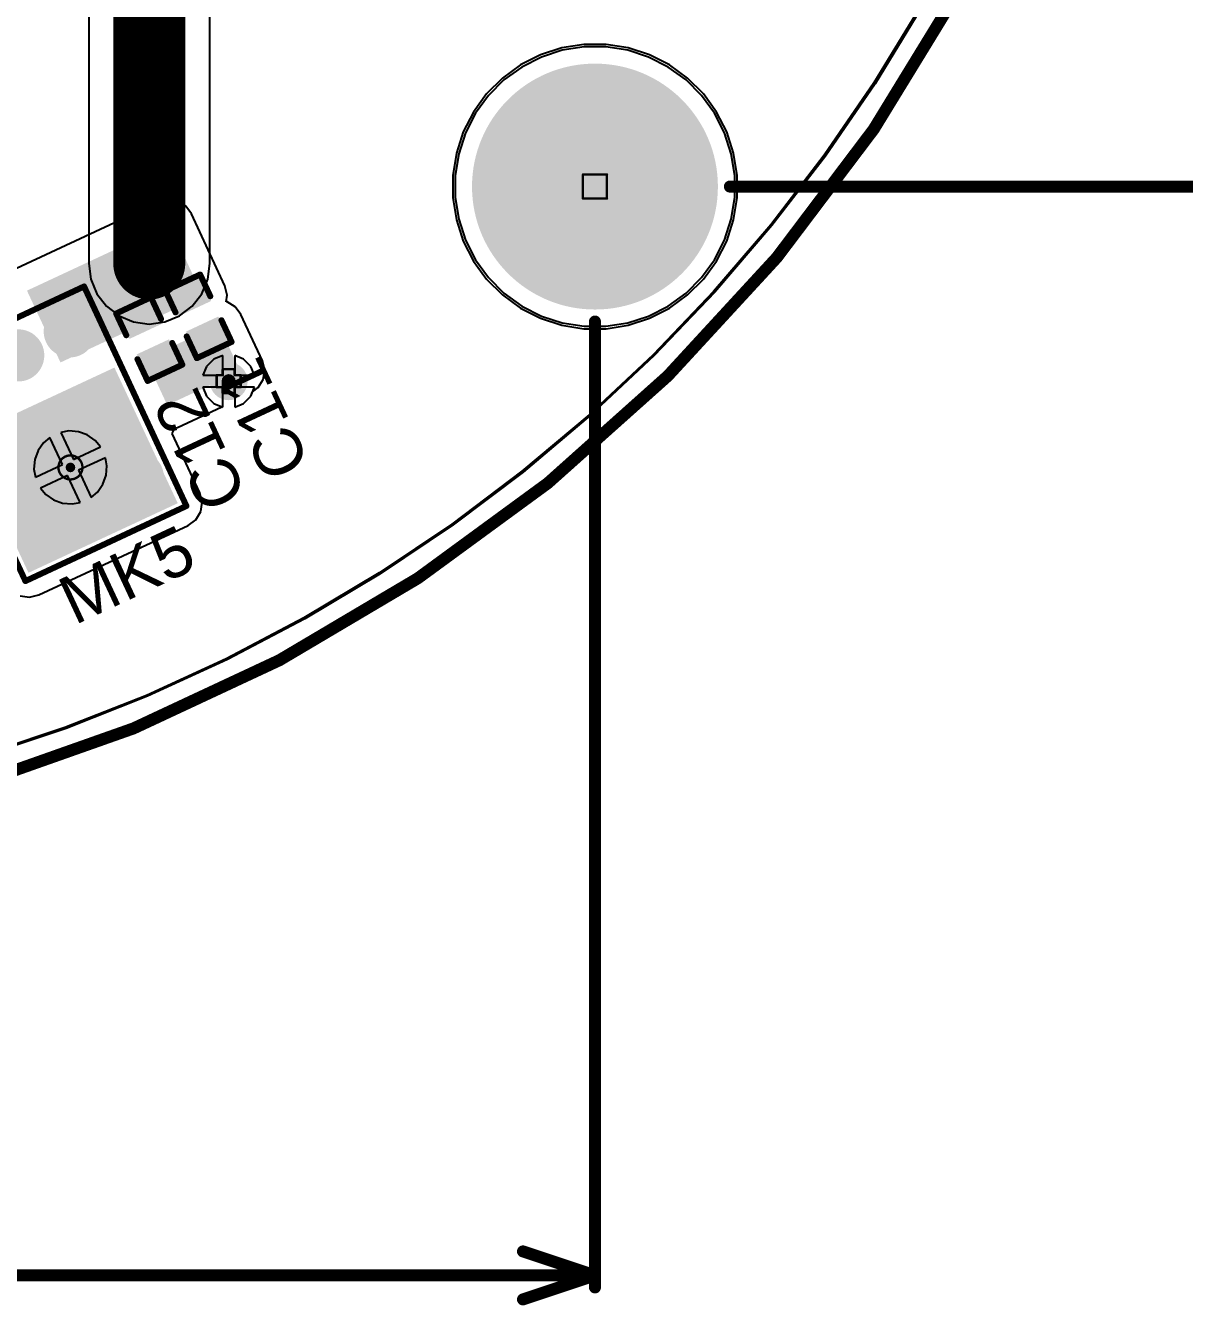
# Model space of a CAD drawing. Header units: inches. Extents: x -60 to 307, y -25 to 134.
# Drawn here: x 33.87 to 58.4, y -23.6 to 3.49 of the extents above; entities that cross this region are included whole.
import ezdxf

# ---------------------------------------------------------------- set-up
doc = ezdxf.new("R2010")
doc.units = ezdxf.units.IN
for name, color, linetype in [('BOARD OUTLINE', 216, 'Continuous'), ('Bottom Layer', 5, 'Continuous'), ('Bottom Solder', 6, 'Continuous'), ('DIMENSION', 6, 'Continuous'), ('Drill Drawing', 1, 'Continuous'), ('Multi-Layer', 9, 'Continuous'), ('Pad Holes', 156, 'Continuous'), ('Top Layer', 1, 'Continuous'), ('Top Overlay', 2, 'Continuous'), ('Top Paste', 8, 'Continuous'), ('Top Solder', 216, 'Continuous'), ('Via Holes', 16, 'Continuous')]:
    doc.layers.add(name, color=color, linetype=linetype)
doc.styles.add('Arial', font='', dxfattribs={"height": 0.2})
doc.styles.get('Arial').set_extended_font_data('Arial')

# ---------------------------------------------------------------- blocks, each defined once
blk = doc.blocks.new('SPM0687LR5H_1_24')
at = {"layer": 'Bottom Solder'}
h = blk.add_hatch(color=6, dxfattribs=at)
edge = h.paths.add_edge_path()
edge.add_arc((0, -0.913), 0.102, 0, 360)
at = {"layer": 'Pad Holes'}
h = blk.add_hatch(color=7, dxfattribs=at)
edge = h.paths.add_edge_path()
edge.add_arc((0, -0.913), 0.512, 0, 360)
at = {"layer": 'Top Layer'}
h = blk.add_hatch(color=1, dxfattribs=at)
edge = h.paths.add_edge_path()
edge.add_arc((-1.204, 1.703), 0.45, 0, 360)
h = blk.add_hatch(color=1, dxfattribs=at)
edge = h.paths.add_edge_path()
edge.add_arc((0, 1.703), 0.45, 0, 360)
h = blk.add_hatch(color=1, dxfattribs=at)
edge = h.paths.add_edge_path()
edge.add_arc((1.204, 1.703), 0.45, 0, 360)
h = blk.add_hatch(color=1, dxfattribs=at)
edge = h.paths.add_edge_path()
edge.add_arc((0, -0.913), 0.838, 0, 360)
h = blk.add_hatch(color=1, dxfattribs=at)
edge = h.paths.add_edge_path()
edge.add_arc((-1.204, -1.703), 0.45, 0, 360)
h = blk.add_hatch(color=1, dxfattribs=at)
edge = h.paths.add_edge_path()
edge.add_arc((1.204, -1.703), 0.45, 0, 360)
at = {"layer": 'Top Paste'}
h = blk.add_hatch(color=8, dxfattribs=at)
edge = h.paths.add_edge_path()
edge.add_arc((-1.204, 1.703), 0.45, 0, 360)
h = blk.add_hatch(color=8, dxfattribs=at)
edge = h.paths.add_edge_path()
edge.add_arc((0, 1.703), 0.45, 0, 360)
h = blk.add_hatch(color=8, dxfattribs=at)
edge = h.paths.add_edge_path()
edge.add_arc((1.204, 1.703), 0.45, 0, 360)
h = blk.add_hatch(color=8, dxfattribs=at)
edge = h.paths.add_edge_path()
edge.add_arc((-1.204, -1.703), 0.45, 0, 360)
h = blk.add_hatch(color=8, dxfattribs=at)
edge = h.paths.add_edge_path()
edge.add_arc((1.204, -1.703), 0.45, 0, 360)
at = {"layer": 'Top Solder'}
h = blk.add_hatch(color=216, dxfattribs=at)
edge = h.paths.add_edge_path()
edge.add_arc((-1.204, 1.703), 0.552, 0, 360)
h = blk.add_hatch(color=216, dxfattribs=at)
edge = h.paths.add_edge_path()
edge.add_arc((0, 1.703), 0.552, 0, 360)
h = blk.add_hatch(color=216, dxfattribs=at)
edge = h.paths.add_edge_path()
edge.add_arc((1.204, 1.703), 0.552, 0, 360)
h = blk.add_hatch(color=216, dxfattribs=at)
edge = h.paths.add_edge_path()
edge.add_arc((0, -0.913), 0.94, 0, 360)
h = blk.add_hatch(color=216, dxfattribs=at)
edge = h.paths.add_edge_path()
edge.add_arc((-1.204, -1.703), 0.552, 0, 360)
h = blk.add_hatch(color=216, dxfattribs=at)
edge = h.paths.add_edge_path()
edge.add_arc((1.204, -1.703), 0.552, 0, 360)
at = {"layer": 'Top Overlay'}
for points in [[(-1.88, 2.436, 0.127, 0.127, 0), (1.88, 2.436, 0.127, 0.127, 0)], [(-1.88, 2.436, 0.127, 0.127, 0), (-1.88, -2.69, 0.127, 0.127, 0)], [(1.88, 2.436, 0.127, 0.127, 0), (1.88, -2.69, 0.127, 0.127, 0)], [(-2.159, 1.905, 0.127, 0.127, 0), (-2.032, 1.778, 0.127, 0.127, 0)], [(-2.159, 1.905, 0.127, 0.127, 0), (-2.159, 1.651, 0.127, 0.127, 0)], [(-2.159, 1.651, 0.127, 0.127, 0), (-2.032, 1.778, 0.127, 0.127, 0)], [(-1.88, -2.69, 0.127, 0.127, 0), (1.88, -2.69, 0.127, 0.127, 0)]]:
    blk.add_lwpolyline(points, format="xyseb", dxfattribs=at)
for points in [[(-1.912, 2.436, 0.0635, 0.0635, 1), (-1.848, 2.436, 0.0635, 0.0635, 1)], [(-1.912, 2.436, 0.0635, 0.0635, 1), (-1.848, 2.436, 0.0635, 0.0635, 1)], [(1.848, 2.436, 0.0635, 0.0635, 1), (1.912, 2.436, 0.0635, 0.0635, 1)], [(1.848, 2.436, 0.0635, 0.0635, 1), (1.912, 2.436, 0.0635, 0.0635, 1)], [(-2.191, 1.905, 0.0635, 0.0635, 1), (-2.127, 1.905, 0.0635, 0.0635, 1)], [(-2.191, 1.905, 0.0635, 0.0635, 1), (-2.127, 1.905, 0.0635, 0.0635, 1)], [(-2.191, 1.651, 0.0635, 0.0635, 1), (-2.127, 1.651, 0.0635, 0.0635, 1)], [(-2.191, 1.651, 0.0635, 0.0635, 1), (-2.127, 1.651, 0.0635, 0.0635, 1)], [(-2.064, 1.778, 0.0635, 0.0635, 1), (-2, 1.778, 0.0635, 0.0635, 1)], [(-2.064, 1.778, 0.0635, 0.0635, 1), (-2, 1.778, 0.0635, 0.0635, 1)], [(-1.912, -2.69, 0.0635, 0.0635, 1), (-1.848, -2.69, 0.0635, 0.0635, 1)], [(-1.912, -2.69, 0.0635, 0.0635, 1), (-1.848, -2.69, 0.0635, 0.0635, 1)], [(1.848, -2.69, 0.0635, 0.0635, 1), (1.912, -2.69, 0.0635, 0.0635, 1)], [(1.848, -2.69, 0.0635, 0.0635, 1), (1.912, -2.69, 0.0635, 0.0635, 1)]]:
    blk.add_lwpolyline(points, format="xyseb", close=True, dxfattribs=at)
blk = doc.blocks.new('C___0402_66')
at = {"layer": 'Top Layer'}
for points in [[(-0.699, -0.318), (-0.699, 0.317), (-0.241, 0.317), (-0.241, -0.318)], [(0.241, -0.318), (0.241, 0.317), (0.699, 0.317), (0.699, -0.318)]]:
    blk.add_hatch(color=1, dxfattribs=at).paths.add_polyline_path(points)
at = {"layer": 'Top Paste'}
for points in [[(-0.699, -0.318), (-0.699, 0.317), (-0.241, 0.317), (-0.241, -0.318)], [(0.241, -0.318), (0.241, 0.317), (0.699, 0.317), (0.699, -0.318)]]:
    blk.add_hatch(color=8, dxfattribs=at).paths.add_polyline_path(points)
at = {"layer": 'Top Solder'}
for points in [[(-0.758, -0.377), (-0.758, 0.377), (-0.181, 0.377), (-0.181, -0.377)], [(0.181, -0.377), (0.181, 0.377), (0.758, 0.377), (0.758, -0.377)]]:
    blk.add_hatch(color=216, dxfattribs=at).paths.add_polyline_path(points)
at = {"layer": 'Top Overlay'}
for points in [[(-0.787, -0.406, 0.127, 0.127, 0), (-0.787, 0.406, 0.127, 0.127, 0)], [(-0.787, 0.406, 0.127, 0.127, 0), (-0.279, 0.406, 0.127, 0.127, 0)], [(0.279, 0.406, 0.127, 0.127, 0), (0.787, 0.406, 0.127, 0.127, 0)], [(0.787, -0.406, 0.127, 0.127, 0), (0.787, 0.406, 0.127, 0.127, 0)], [(-0.787, -0.406, 0.127, 0.127, 0), (-0.279, -0.406, 0.127, 0.127, 0)], [(0.279, -0.406, 0.127, 0.127, 0), (0.787, -0.406, 0.127, 0.127, 0)]]:
    blk.add_lwpolyline(points, format="xyseb", dxfattribs=at)
for points in [[(-0.819, 0.406, 0.0635, 0.0635, 1), (-0.756, 0.406, 0.0635, 0.0635, 1)], [(-0.819, 0.406, 0.0635, 0.0635, 1), (-0.756, 0.406, 0.0635, 0.0635, 1)], [(-0.311, 0.406, 0.0635, 0.0635, 1), (-0.248, 0.406, 0.0635, 0.0635, 1)], [(0.248, 0.406, 0.0635, 0.0635, 1), (0.311, 0.406, 0.0635, 0.0635, 1)], [(0.756, 0.406, 0.0635, 0.0635, 1), (0.819, 0.406, 0.0635, 0.0635, 1)], [(0.756, 0.406, 0.0635, 0.0635, 1), (0.819, 0.406, 0.0635, 0.0635, 1)], [(-0.819, -0.406, 0.0635, 0.0635, 1), (-0.756, -0.406, 0.0635, 0.0635, 1)], [(-0.819, -0.406, 0.0635, 0.0635, 1), (-0.756, -0.406, 0.0635, 0.0635, 1)], [(-0.311, -0.406, 0.0635, 0.0635, 1), (-0.248, -0.406, 0.0635, 0.0635, 1)], [(0.248, -0.406, 0.0635, 0.0635, 1), (0.311, -0.406, 0.0635, 0.0635, 1)], [(0.756, -0.406, 0.0635, 0.0635, 1), (0.819, -0.406, 0.0635, 0.0635, 1)], [(0.756, -0.406, 0.0635, 0.0635, 1), (0.819, -0.406, 0.0635, 0.0635, 1)]]:
    blk.add_lwpolyline(points, format="xyseb", close=True, dxfattribs=at)
blk = doc.blocks.new('C___0402_67')
at = {"layer": 'Top Layer'}
for points in [[(-0.699, -0.318), (-0.699, 0.317), (-0.241, 0.317), (-0.241, -0.318)], [(0.241, -0.318), (0.241, 0.317), (0.699, 0.317), (0.699, -0.318)]]:
    blk.add_hatch(color=1, dxfattribs=at).paths.add_polyline_path(points)
at = {"layer": 'Top Paste'}
for points in [[(-0.699, -0.318), (-0.699, 0.317), (-0.241, 0.317), (-0.241, -0.318)], [(0.241, -0.318), (0.241, 0.317), (0.699, 0.317), (0.699, -0.318)]]:
    blk.add_hatch(color=8, dxfattribs=at).paths.add_polyline_path(points)
at = {"layer": 'Top Solder'}
for points in [[(-0.758, -0.377), (-0.758, 0.377), (-0.181, 0.377), (-0.181, -0.377)], [(0.181, -0.377), (0.181, 0.377), (0.758, 0.377), (0.758, -0.377)]]:
    blk.add_hatch(color=216, dxfattribs=at).paths.add_polyline_path(points)
at = {"layer": 'Top Overlay'}
for points in [[(-0.787, 0.406, 0.127, 0.127, 0), (-0.279, 0.406, 0.127, 0.127, 0)], [(-0.787, -0.406, 0.127, 0.127, 0), (-0.787, 0.406, 0.127, 0.127, 0)], [(0.279, 0.406, 0.127, 0.127, 0), (0.787, 0.406, 0.127, 0.127, 0)], [(0.787, -0.406, 0.127, 0.127, 0), (0.787, 0.406, 0.127, 0.127, 0)], [(-0.787, -0.406, 0.127, 0.127, 0), (-0.279, -0.406, 0.127, 0.127, 0)], [(0.279, -0.406, 0.127, 0.127, 0), (0.787, -0.406, 0.127, 0.127, 0)]]:
    blk.add_lwpolyline(points, format="xyseb", dxfattribs=at)
for points in [[(-0.819, 0.406, 0.0635, 0.0635, 1), (-0.756, 0.406, 0.0635, 0.0635, 1)], [(-0.819, 0.406, 0.0635, 0.0635, 1), (-0.756, 0.406, 0.0635, 0.0635, 1)], [(-0.311, 0.406, 0.0635, 0.0635, 1), (-0.248, 0.406, 0.0635, 0.0635, 1)], [(0.248, 0.406, 0.0635, 0.0635, 1), (0.311, 0.406, 0.0635, 0.0635, 1)], [(0.756, 0.406, 0.0635, 0.0635, 1), (0.819, 0.406, 0.0635, 0.0635, 1)], [(0.756, 0.406, 0.0635, 0.0635, 1), (0.819, 0.406, 0.0635, 0.0635, 1)], [(-0.819, -0.406, 0.0635, 0.0635, 1), (-0.756, -0.406, 0.0635, 0.0635, 1)], [(-0.819, -0.406, 0.0635, 0.0635, 1), (-0.756, -0.406, 0.0635, 0.0635, 1)], [(-0.311, -0.406, 0.0635, 0.0635, 1), (-0.248, -0.406, 0.0635, 0.0635, 1)], [(0.248, -0.406, 0.0635, 0.0635, 1), (0.311, -0.406, 0.0635, 0.0635, 1)], [(0.756, -0.406, 0.0635, 0.0635, 1), (0.819, -0.406, 0.0635, 0.0635, 1)], [(0.756, -0.406, 0.0635, 0.0635, 1), (0.819, -0.406, 0.0635, 0.0635, 1)]]:
    blk.add_lwpolyline(points, format="xyseb", close=True, dxfattribs=at)

msp = doc.modelspace()

# ---------------------------------------------------------------- hatches: boundary and pattern name
at = {"layer": 'Bottom Layer'}
h = msp.add_hatch(color=5, dxfattribs=at)
edge = h.paths.add_edge_path()
edge.add_arc((45.923, 0.08), 2.5, 0, 360)
h = msp.add_hatch(color=5, dxfattribs=at)
edge = h.paths.add_edge_path()
edge.add_arc((36.49, -1.548), 0.3, 0, 360)
h = msp.add_hatch(color=5, dxfattribs=at)
edge = h.paths.add_edge_path()
edge.add_arc((38.171, -4.039), 0.3, 0, 360)
at = {"layer": 'Bottom Solder'}
h = msp.add_hatch(color=6, dxfattribs=at)
edge = h.paths.add_edge_path()
edge.add_arc((45.923, 0.08), 2.602, 0, 360)
h = msp.add_hatch(color=6, dxfattribs=at)
edge = h.paths.add_edge_path()
edge.add_arc((36.49, -1.548), 0.402, 0, 360)
h = msp.add_hatch(color=6, dxfattribs=at)
edge = h.paths.add_edge_path()
edge.add_arc((38.171, -4.039), 0.402, 0, 360)
at = {"layer": 'Multi-Layer'}
h = msp.add_hatch(color=9, dxfattribs=at)
edge = h.paths.add_edge_path()
edge.add_arc((45.923, 0.08), 2.5, 0, 360)
at = {"layer": 'Pad Holes'}
h = msp.add_hatch(color=7, dxfattribs=at)
edge = h.paths.add_edge_path()
edge.add_arc((45.923, 0.08), 1.5, 0, 360)
at = {"layer": 'Top Layer'}
h = msp.add_hatch(color=1, dxfattribs=at)
edge = h.paths.add_edge_path()
edge.add_arc((45.923, 0.08), 2.5, 0, 360)
for points in [[(34.611, -3.642), (37.623, -2.237), (36.914, -0.717), (33.902, -2.122)], [(36.871, -4.545), (38.416, -3.825), (37.959, -2.846), (36.415, -3.566)], [(33.934, -8.093), (37.092, -6.621), (35.753, -3.75), (32.595, -5.222)]]:
    msp.add_hatch(color=1, dxfattribs=at).paths.add_polyline_path(points)
h = msp.add_hatch(color=1, dxfattribs=at)
edge = h.paths.add_edge_path()
edge.add_arc((36.49, -1.548), 0.3, 0, 360)
h = msp.add_hatch(color=1, dxfattribs=at)
edge = h.paths.add_edge_path()
edge.add_arc((38.171, -4.039), 0.3, 0, 360)
at = {"layer": 'Top Solder'}
h = msp.add_hatch(color=216, dxfattribs=at)
edge = h.paths.add_edge_path()
edge.add_arc((45.923, 0.08), 2.602, 0, 360)
h = msp.add_hatch(color=216, dxfattribs=at)
edge = h.paths.add_edge_path()
edge.add_arc((36.49, -1.548), 0.402, 0, 360)
h = msp.add_hatch(color=216, dxfattribs=at)
edge = h.paths.add_edge_path()
edge.add_arc((38.171, -4.039), 0.402, 0, 360)
at = {"layer": 'Via Holes'}
h = msp.add_hatch(color=7, dxfattribs=at)
edge = h.paths.add_edge_path()
edge.add_arc((36.49, -1.548), 0.15, 0, 360)
h = msp.add_hatch(color=7, dxfattribs=at)
edge = h.paths.add_edge_path()
edge.add_arc((38.171, -4.039), 0.15, 0, 360)

# ---------------------------------------------------------------- linework, layer by layer
at = {"layer": 'BOARD OUTLINE'}
msp.add_lwpolyline([(33.89, 54.238, 0.254, 0.254, -6.230382), (11.984, 54.26, 0.254, 0.254, 0)], format="xyseb", dxfattribs=at)
at = {"layer": 'Bottom Layer'}
for p, q in [((35.209, 8.906), (35.209, -1.548)), ((37.771, -1.548), (37.771, 8.375)), ((52.793, 3.858), (51.826, 2.273)), ((45.691, 3.037), (45.231, 2.964)), ((46.156, 3.037), (45.691, 3.037)), ((46.616, 2.964), (46.156, 3.037)), ((44.788, 2.821), (44.373, 2.609)), ((45.231, 2.964), (44.788, 2.821)), ((47.058, 2.821), (46.616, 2.964)), ((47.473, 2.609), (47.058, 2.821)), ((44.373, 2.609), (43.997, 2.336)), ((47.85, 2.336), (47.473, 2.609)), ((43.997, 2.336), (43.668, 2.007)), ((48.179, 2.007), (47.85, 2.336)), ((51.826, 2.273), (50.776, 0.743)), ((43.668, 2.007), (43.394, 1.63)), ((48.452, 1.63), (48.179, 2.007)), ((43.394, 1.63), (43.183, 1.215)), ((48.664, 1.215), (48.452, 1.63)), ((43.183, 1.215), (43.039, 0.773)), ((48.808, 0.773), (48.664, 1.215)), ((43.039, 0.773), (42.966, 0.313)), ((48.88, 0.313), (48.808, 0.773)), ((50.776, 0.743), (49.644, -0.729)), ((42.966, 0.313), (42.966, -0.153)), ((48.88, -0.153), (48.88, 0.313)), ((42.966, -0.153), (43.039, -0.612)), ((48.808, -0.612), (48.88, -0.153)), ((43.039, -0.612), (43.183, -1.055)), ((49.644, -0.729), (48.435, -2.137)), ((48.664, -1.055), (48.808, -0.612)), ((43.183, -1.055), (43.394, -1.47)), ((48.452, -1.47), (48.664, -1.055)), ((35.209, -1.548), (35.253, -1.88)), ((37.728, -1.88), (37.771, -1.548)), ((43.394, -1.47), (43.668, -1.846)), ((48.179, -1.846), (48.452, -1.47)), ((35.253, -1.88), (35.381, -2.188)), ((37.6, -2.188), (37.728, -1.88)), ((43.668, -1.846), (43.997, -2.176)), ((47.85, -2.176), (48.179, -1.846)), ((48.435, -2.137), (47.152, -3.478)), ((35.381, -2.188), (35.585, -2.454)), ((37.396, -2.454), (37.6, -2.188)), ((43.997, -2.176), (44.373, -2.449)), ((47.473, -2.449), (47.85, -2.176)), ((35.585, -2.454), (35.85, -2.657)), ((35.85, -2.657), (36.159, -2.785)), ((36.822, -2.785), (37.131, -2.657)), ((37.131, -2.657), (37.396, -2.454)), ((44.373, -2.449), (44.788, -2.66)), ((44.788, -2.66), (45.231, -2.804)), ((46.616, -2.804), (47.058, -2.66)), ((47.058, -2.66), (47.473, -2.449)), ((36.159, -2.785), (36.49, -2.829)), ((36.49, -2.829), (36.822, -2.785)), ((45.231, -2.804), (45.691, -2.877)), ((45.691, -2.877), (46.156, -2.877)), ((46.156, -2.877), (46.616, -2.804)), ((38.044, -3.492), (37.858, -3.569)), ((38.044, -3.912), (38.044, -3.492)), ((38.485, -3.569), (38.298, -3.492)), ((38.298, -3.492), (38.298, -3.912)), ((47.152, -3.478), (45.798, -4.749)), ((37.702, -3.725), (37.624, -3.912)), ((37.858, -3.569), (37.702, -3.725)), ((38.641, -3.725), (38.485, -3.569)), ((38.718, -3.912), (38.641, -3.725)), ((37.624, -3.912), (38.044, -3.912)), ((38.298, -3.912), (38.718, -3.912)), ((38.044, -4.166), (37.624, -4.166)), ((37.624, -4.166), (37.702, -4.352)), ((38.044, -4.586), (38.044, -4.166)), ((38.718, -4.166), (38.298, -4.166)), ((38.298, -4.166), (38.298, -4.586)), ((38.641, -4.352), (38.718, -4.166)), ((37.702, -4.352), (37.858, -4.508)), ((37.858, -4.508), (38.044, -4.586)), ((38.298, -4.586), (38.485, -4.508)), ((38.485, -4.508), (38.641, -4.352)), ((45.798, -4.749), (44.378, -5.944)), ((34.788, -5.091), (34.616, -5.121)), ((34.616, -5.121), (34.883, -5.694)), ((34.989, -5.108), (34.788, -5.091)), ((35.179, -5.177), (34.989, -5.108)), ((34.252, -5.341), (34.136, -5.506)), ((34.386, -5.228), (34.252, -5.341)), ((34.653, -5.802), (34.386, -5.228)), ((35.344, -5.293), (35.179, -5.177)), ((35.456, -5.427), (35.344, -5.293)), ((34.136, -5.506), (34.067, -5.696)), ((34.883, -5.694), (35.456, -5.427)), ((35.564, -5.657), (34.99, -5.924)), ((35.594, -5.829), (35.564, -5.657)), ((34.067, -5.696), (34.049, -5.897)), ((34.049, -5.897), (34.08, -6.069)), ((34.08, -6.069), (34.653, -5.802)), ((34.99, -5.924), (35.258, -6.498)), ((35.576, -6.03), (35.594, -5.829)), ((44.378, -5.944), (42.895, -7.061)), ((34.76, -6.032), (34.187, -6.299)), ((35.028, -6.605), (34.76, -6.032)), ((35.392, -6.385), (35.507, -6.22)), ((35.507, -6.22), (35.576, -6.03)), ((34.187, -6.299), (34.299, -6.433)), ((34.299, -6.433), (34.465, -6.549)), ((35.258, -6.498), (35.392, -6.385)), ((34.465, -6.549), (34.654, -6.618)), ((34.654, -6.618), (34.855, -6.635)), ((34.855, -6.635), (35.028, -6.605)), ((42.895, -7.061), (41.355, -8.097)), ((41.355, -8.097), (39.761, -9.049)), ((39.761, -9.049), (38.118, -9.913)), ((38.118, -9.913), (36.431, -10.687)), ((36.431, -10.687), (34.705, -11.37)), ((34.705, -11.37), (32.944, -11.958))]:
    msp.add_line(p, q, dxfattribs=at)
msp.add_lwpolyline([(36.49, -1.548, 1.524, 1.524, 0), (36.49, 8.906, 1.524, 1.524, 0)], format="xyseb", dxfattribs=at)
msp.add_lwpolyline([(36.109, -1.548, 0.762, 0.762, 1), (36.871, -1.548, 0.762, 0.762, 1)], format="xyseb", close=True, dxfattribs=at)
at = {"layer": 'DIMENSION'}
for points in [[(48.779, 0.08, 0.254, 0.254, 0), (67.754, 0.08, 0.254, 0.254, 0)], [(45.923, -23.216, 0.254, 0.254, 0), (45.923, -2.776, 0.254, 0.254, 0)], [(44.399, -22.454, 0.254, 0.254, 0), (45.923, -22.962, 0.254, 0.254, 0)], [(32.708, -22.962, 0.254, 0.254, 0), (45.923, -22.962, 0.254, 0.254, 0)], [(44.399, -23.47, 0.254, 0.254, 0), (45.923, -22.962, 0.254, 0.254, 0)]]:
    msp.add_lwpolyline(points, format="xyseb", dxfattribs=at)
for points in [[(48.715, 0.08, 0.127, 0.127, 1), (48.842, 0.08, 0.127, 0.127, 1)], [(45.86, -2.776, 0.127, 0.127, 1), (45.987, -2.776, 0.127, 0.127, 1)], [(44.336, -22.454, 0.127, 0.127, 1), (44.463, -22.454, 0.127, 0.127, 1)], [(45.86, -22.962, 0.127, 0.127, 1), (45.987, -22.962, 0.127, 0.127, 1)], [(45.86, -22.962, 0.127, 0.127, 1), (45.987, -22.962, 0.127, 0.127, 1)], [(45.86, -22.962, 0.127, 0.127, 1), (45.987, -22.962, 0.127, 0.127, 1)], [(45.86, -23.216, 0.127, 0.127, 1), (45.987, -23.216, 0.127, 0.127, 1)], [(44.336, -23.47, 0.127, 0.127, 1), (44.463, -23.47, 0.127, 0.127, 1)]]:
    msp.add_lwpolyline(points, format="xyseb", close=True, dxfattribs=at)
at = {"layer": 'Drill Drawing'}
for points in [[(45.669, 0.334, 0.0508, 0.0508, 0), (46.177, 0.334, 0.0508, 0.0508, 0)], [(45.669, -0.174, 0.0508, 0.0508, 0), (45.669, 0.334, 0.0508, 0.0508, 0)], [(46.177, -0.174, 0.0508, 0.0508, 0), (46.177, 0.334, 0.0508, 0.0508, 0)], [(45.669, -0.174, 0.0508, 0.0508, 0), (46.177, -0.174, 0.0508, 0.0508, 0)], [(36.363, -1.421, 0.0508, 0.0508, 0), (36.363, -1.294, 0.0508, 0.0508, 0)], [(36.363, -1.294, 0.0508, 0.0508, 0), (36.617, -1.294, 0.0508, 0.0508, 0)], [(36.617, -1.421, 0.0508, 0.0508, 0), (36.617, -1.294, 0.0508, 0.0508, 0)], [(36.236, -1.675, 0.0508, 0.0508, 0), (36.236, -1.421, 0.0508, 0.0508, 0)], [(36.236, -1.421, 0.0508, 0.0508, 0), (36.363, -1.421, 0.0508, 0.0508, 0)], [(36.617, -1.421, 0.0508, 0.0508, 0), (36.744, -1.421, 0.0508, 0.0508, 0)], [(36.744, -1.675, 0.0508, 0.0508, 0), (36.744, -1.421, 0.0508, 0.0508, 0)], [(36.236, -1.675, 0.0508, 0.0508, 0), (36.363, -1.675, 0.0508, 0.0508, 0)], [(36.363, -1.802, 0.0508, 0.0508, 0), (36.363, -1.675, 0.0508, 0.0508, 0)], [(36.363, -1.802, 0.0508, 0.0508, 0), (36.617, -1.802, 0.0508, 0.0508, 0)], [(36.617, -1.675, 0.0508, 0.0508, 0), (36.744, -1.675, 0.0508, 0.0508, 0)], [(36.617, -1.802, 0.0508, 0.0508, 0), (36.617, -1.675, 0.0508, 0.0508, 0)], [(38.044, -3.912, 0.0508, 0.0508, 0), (38.044, -3.785, 0.0508, 0.0508, 0)], [(38.044, -3.785, 0.0508, 0.0508, 0), (38.298, -3.785, 0.0508, 0.0508, 0)], [(38.298, -3.912, 0.0508, 0.0508, 0), (38.298, -3.785, 0.0508, 0.0508, 0)], [(37.917, -4.166, 0.0508, 0.0508, 0), (37.917, -3.912, 0.0508, 0.0508, 0)], [(37.917, -3.912, 0.0508, 0.0508, 0), (38.044, -3.912, 0.0508, 0.0508, 0)], [(38.298, -3.912, 0.0508, 0.0508, 0), (38.425, -3.912, 0.0508, 0.0508, 0)], [(38.425, -4.166, 0.0508, 0.0508, 0), (38.425, -3.912, 0.0508, 0.0508, 0)], [(37.917, -4.166, 0.0508, 0.0508, 0), (38.044, -4.166, 0.0508, 0.0508, 0)], [(38.044, -4.293, 0.0508, 0.0508, 0), (38.044, -4.166, 0.0508, 0.0508, 0)], [(38.044, -4.293, 0.0508, 0.0508, 0), (38.298, -4.293, 0.0508, 0.0508, 0)], [(38.298, -4.166, 0.0508, 0.0508, 0), (38.425, -4.166, 0.0508, 0.0508, 0)], [(38.298, -4.293, 0.0508, 0.0508, 0), (38.298, -4.166, 0.0508, 0.0508, 0)]]:
    msp.add_lwpolyline(points, format="xyseb", dxfattribs=at)
for points in [[(45.657, 0.334, 0.0254, 0.0254, 1), (45.682, 0.334, 0.0254, 0.0254, 1)], [(45.657, 0.334, 0.0254, 0.0254, 1), (45.682, 0.334, 0.0254, 0.0254, 1)], [(46.165, 0.334, 0.0254, 0.0254, 1), (46.19, 0.334, 0.0254, 0.0254, 1)], [(46.165, 0.334, 0.0254, 0.0254, 1), (46.19, 0.334, 0.0254, 0.0254, 1)], [(45.657, -0.174, 0.0254, 0.0254, 1), (45.682, -0.174, 0.0254, 0.0254, 1)], [(45.657, -0.174, 0.0254, 0.0254, 1), (45.682, -0.174, 0.0254, 0.0254, 1)], [(46.165, -0.174, 0.0254, 0.0254, 1), (46.19, -0.174, 0.0254, 0.0254, 1)], [(46.165, -0.174, 0.0254, 0.0254, 1), (46.19, -0.174, 0.0254, 0.0254, 1)], [(36.351, -1.294, 0.0254, 0.0254, 1), (36.376, -1.294, 0.0254, 0.0254, 1)], [(36.351, -1.294, 0.0254, 0.0254, 1), (36.376, -1.294, 0.0254, 0.0254, 1)], [(36.605, -1.294, 0.0254, 0.0254, 1), (36.63, -1.294, 0.0254, 0.0254, 1)], [(36.605, -1.294, 0.0254, 0.0254, 1), (36.63, -1.294, 0.0254, 0.0254, 1)], [(36.224, -1.421, 0.0254, 0.0254, 1), (36.249, -1.421, 0.0254, 0.0254, 1)], [(36.224, -1.421, 0.0254, 0.0254, 1), (36.249, -1.421, 0.0254, 0.0254, 1)], [(36.351, -1.421, 0.0254, 0.0254, 1), (36.376, -1.421, 0.0254, 0.0254, 1)], [(36.351, -1.421, 0.0254, 0.0254, 1), (36.376, -1.421, 0.0254, 0.0254, 1)], [(36.605, -1.421, 0.0254, 0.0254, 1), (36.63, -1.421, 0.0254, 0.0254, 1)], [(36.605, -1.421, 0.0254, 0.0254, 1), (36.63, -1.421, 0.0254, 0.0254, 1)], [(36.732, -1.421, 0.0254, 0.0254, 1), (36.757, -1.421, 0.0254, 0.0254, 1)], [(36.732, -1.421, 0.0254, 0.0254, 1), (36.757, -1.421, 0.0254, 0.0254, 1)], [(36.224, -1.675, 0.0254, 0.0254, 1), (36.249, -1.675, 0.0254, 0.0254, 1)], [(36.224, -1.675, 0.0254, 0.0254, 1), (36.249, -1.675, 0.0254, 0.0254, 1)], [(36.351, -1.675, 0.0254, 0.0254, 1), (36.376, -1.675, 0.0254, 0.0254, 1)], [(36.351, -1.675, 0.0254, 0.0254, 1), (36.376, -1.675, 0.0254, 0.0254, 1)], [(36.351, -1.802, 0.0254, 0.0254, 1), (36.376, -1.802, 0.0254, 0.0254, 1)], [(36.351, -1.802, 0.0254, 0.0254, 1), (36.376, -1.802, 0.0254, 0.0254, 1)], [(36.605, -1.675, 0.0254, 0.0254, 1), (36.63, -1.675, 0.0254, 0.0254, 1)], [(36.605, -1.675, 0.0254, 0.0254, 1), (36.63, -1.675, 0.0254, 0.0254, 1)], [(36.605, -1.802, 0.0254, 0.0254, 1), (36.63, -1.802, 0.0254, 0.0254, 1)], [(36.605, -1.802, 0.0254, 0.0254, 1), (36.63, -1.802, 0.0254, 0.0254, 1)], [(36.732, -1.675, 0.0254, 0.0254, 1), (36.757, -1.675, 0.0254, 0.0254, 1)], [(36.732, -1.675, 0.0254, 0.0254, 1), (36.757, -1.675, 0.0254, 0.0254, 1)], [(38.032, -3.785, 0.0254, 0.0254, 1), (38.057, -3.785, 0.0254, 0.0254, 1)], [(38.032, -3.785, 0.0254, 0.0254, 1), (38.057, -3.785, 0.0254, 0.0254, 1)], [(38.286, -3.785, 0.0254, 0.0254, 1), (38.311, -3.785, 0.0254, 0.0254, 1)], [(38.286, -3.785, 0.0254, 0.0254, 1), (38.311, -3.785, 0.0254, 0.0254, 1)], [(37.905, -3.912, 0.0254, 0.0254, 1), (37.93, -3.912, 0.0254, 0.0254, 1)], [(37.905, -3.912, 0.0254, 0.0254, 1), (37.93, -3.912, 0.0254, 0.0254, 1)], [(38.032, -3.912, 0.0254, 0.0254, 1), (38.057, -3.912, 0.0254, 0.0254, 1)], [(38.032, -3.912, 0.0254, 0.0254, 1), (38.057, -3.912, 0.0254, 0.0254, 1)], [(38.286, -3.912, 0.0254, 0.0254, 1), (38.311, -3.912, 0.0254, 0.0254, 1)], [(38.286, -3.912, 0.0254, 0.0254, 1), (38.311, -3.912, 0.0254, 0.0254, 1)], [(38.413, -3.912, 0.0254, 0.0254, 1), (38.438, -3.912, 0.0254, 0.0254, 1)], [(38.413, -3.912, 0.0254, 0.0254, 1), (38.438, -3.912, 0.0254, 0.0254, 1)], [(37.905, -4.166, 0.0254, 0.0254, 1), (37.93, -4.166, 0.0254, 0.0254, 1)], [(37.905, -4.166, 0.0254, 0.0254, 1), (37.93, -4.166, 0.0254, 0.0254, 1)], [(38.032, -4.166, 0.0254, 0.0254, 1), (38.057, -4.166, 0.0254, 0.0254, 1)], [(38.032, -4.166, 0.0254, 0.0254, 1), (38.057, -4.166, 0.0254, 0.0254, 1)], [(38.032, -4.293, 0.0254, 0.0254, 1), (38.057, -4.293, 0.0254, 0.0254, 1)], [(38.032, -4.293, 0.0254, 0.0254, 1), (38.057, -4.293, 0.0254, 0.0254, 1)], [(38.286, -4.166, 0.0254, 0.0254, 1), (38.311, -4.166, 0.0254, 0.0254, 1)], [(38.286, -4.166, 0.0254, 0.0254, 1), (38.311, -4.166, 0.0254, 0.0254, 1)], [(38.286, -4.293, 0.0254, 0.0254, 1), (38.311, -4.293, 0.0254, 0.0254, 1)], [(38.286, -4.293, 0.0254, 0.0254, 1), (38.311, -4.293, 0.0254, 0.0254, 1)], [(38.413, -4.166, 0.0254, 0.0254, 1), (38.438, -4.166, 0.0254, 0.0254, 1)], [(38.413, -4.166, 0.0254, 0.0254, 1), (38.438, -4.166, 0.0254, 0.0254, 1)], [(35.076, -5.863, 0.0508, 0.0508, 1), (34.568, -5.863, 0.0508, 0.0508, 1)], [(34.555, -5.863, 0.0254, 0.0254, 1), (34.58, -5.863, 0.0254, 0.0254, 1)], [(35.063, -5.863, 0.0254, 0.0254, 1), (35.088, -5.863, 0.0254, 0.0254, 1)]]:
    msp.add_lwpolyline(points, format="xyseb", close=True, dxfattribs=at)
at = {"layer": 'Top Layer'}
for p, q in [((52.819, 3.841), (51.852, 2.257)), ((45.219, 3.014), (44.769, 2.868)), ((45.687, 3.088), (45.219, 3.014)), ((46.16, 3.088), (45.687, 3.088)), ((46.628, 3.014), (46.16, 3.088)), ((47.078, 2.868), (46.628, 3.014)), ((44.769, 2.868), (44.347, 2.653)), ((47.5, 2.653), (47.078, 2.868)), ((44.347, 2.653), (43.964, 2.374)), ((47.883, 2.374), (47.5, 2.653)), ((43.964, 2.374), (43.629, 2.04)), ((48.218, 2.04), (47.883, 2.374)), ((51.852, 2.257), (50.801, 0.726)), ((43.629, 2.04), (43.351, 1.657)), ((48.496, 1.657), (48.218, 2.04)), ((43.351, 1.657), (43.136, 1.235)), ((48.711, 1.235), (48.496, 1.657)), ((43.136, 1.235), (42.989, 0.784)), ((48.857, 0.784), (48.711, 1.235)), ((42.989, 0.784), (42.915, 0.317)), ((48.931, 0.317), (48.857, 0.784)), ((50.801, 0.726), (49.669, -0.745)), ((42.915, 0.317), (42.915, -0.157)), ((48.931, -0.157), (48.931, 0.317)), ((36.695, -0.248), (33.683, -1.652)), ((36.892, -0.2), (36.695, -0.248)), ((37.091, -0.231), (36.892, -0.2)), ((37.264, -0.335), (37.091, -0.231)), ((42.915, -0.157), (42.989, -0.624)), ((48.857, -0.624), (48.931, -0.157)), ((37.384, -0.498), (37.264, -0.335)), ((38.092, -2.019), (37.384, -0.498)), ((42.989, -0.624), (43.136, -1.075)), ((49.669, -0.745), (48.46, -2.154)), ((48.711, -1.075), (48.857, -0.624)), ((43.136, -1.075), (43.351, -1.496)), ((48.496, -1.496), (48.711, -1.075)), ((43.351, -1.496), (43.629, -1.88)), ((48.218, -1.88), (48.496, -1.496)), ((43.629, -1.88), (43.964, -2.214)), ((47.883, -2.214), (48.218, -1.88)), ((38.14, -2.215), (38.092, -2.019)), ((48.46, -2.154), (47.177, -3.495)), ((38.119, -2.356), (38.14, -2.215)), ((38.136, -2.359), (38.119, -2.356)), ((38.309, -2.464), (38.136, -2.359)), ((43.964, -2.214), (44.347, -2.493)), ((47.5, -2.493), (47.883, -2.214)), ((38.429, -2.627), (38.309, -2.464)), ((38.885, -3.606), (38.429, -2.627)), ((44.347, -2.493), (44.769, -2.708)), ((44.769, -2.708), (45.219, -2.854)), ((46.628, -2.854), (47.078, -2.708)), ((47.078, -2.708), (47.5, -2.493)), ((45.219, -2.854), (45.687, -2.928)), ((45.687, -2.928), (46.16, -2.928)), ((46.16, -2.928), (46.628, -2.854)), ((47.177, -3.495), (45.823, -4.765)), ((38.933, -3.802), (38.885, -3.606)), ((38.044, -4.586), (38.044, -4.039)), ((38.044, -4.039), (38.298, -4.039)), ((38.298, -4.039), (38.298, -4.586)), ((38.798, -4.175), (38.902, -4.002)), ((38.902, -4.002), (38.933, -3.802)), ((38.641, -4.352), (38.678, -4.262)), ((38.678, -4.262), (38.798, -4.175)), ((37.09, -5.015), (38.026, -4.578)), ((38.026, -4.578), (38.044, -4.586)), ((38.298, -4.586), (38.485, -4.508)), ((38.485, -4.508), (38.641, -4.352)), ((45.823, -4.765), (44.403, -5.961)), ((36.974, -5.144), (37.029, -5.03)), ((37.561, -6.402), (36.974, -5.144)), ((37.029, -5.03), (37.09, -5.015)), ((44.403, -5.961), (42.921, -7.078)), ((37.609, -6.598), (37.561, -6.402)), ((37.578, -6.798), (37.609, -6.598)), ((37.31, -7.09), (37.473, -6.971)), ((37.473, -6.971), (37.578, -6.798)), ((34.153, -8.563), (37.31, -7.09)), ((42.921, -7.078), (41.38, -8.114)), ((41.38, -8.114), (39.786, -9.065)), ((33.757, -8.58), (33.956, -8.611)), ((33.956, -8.611), (34.153, -8.563)), ((39.786, -9.065), (38.143, -9.929)), ((38.143, -9.929), (36.456, -10.704)), ((36.456, -10.704), (34.73, -11.386)), ((34.73, -11.386), (32.97, -11.975))]:
    msp.add_line(p, q, dxfattribs=at)

# ---------------------------------------------------------------- block references
for name, p, rotation in [('C___0402_67', (37.532, -2.666), 295), ('SPM0687LR5H_1_24', (34.436, -5.036), 25), ('C___0402_66', (36.49, -3.148), 295)]:
    msp.add_blockref(name, p, dxfattribs=dict(rotation=rotation))

# ---------------------------------------------------------------- texts
at = {"layer": 'Top Overlay', "style": 'Arial'}
for s, rotation, p in [('C11', 115, (39.905, -5.81)), ('C12', 115, (38.574, -6.463)), ('MK5', 25, (34.906, -9.209))]:
    msp.add_text(s, height=1.016, rotation=rotation, dxfattribs=at).set_placement(p)

doc.saveas('drawing.dxf')
